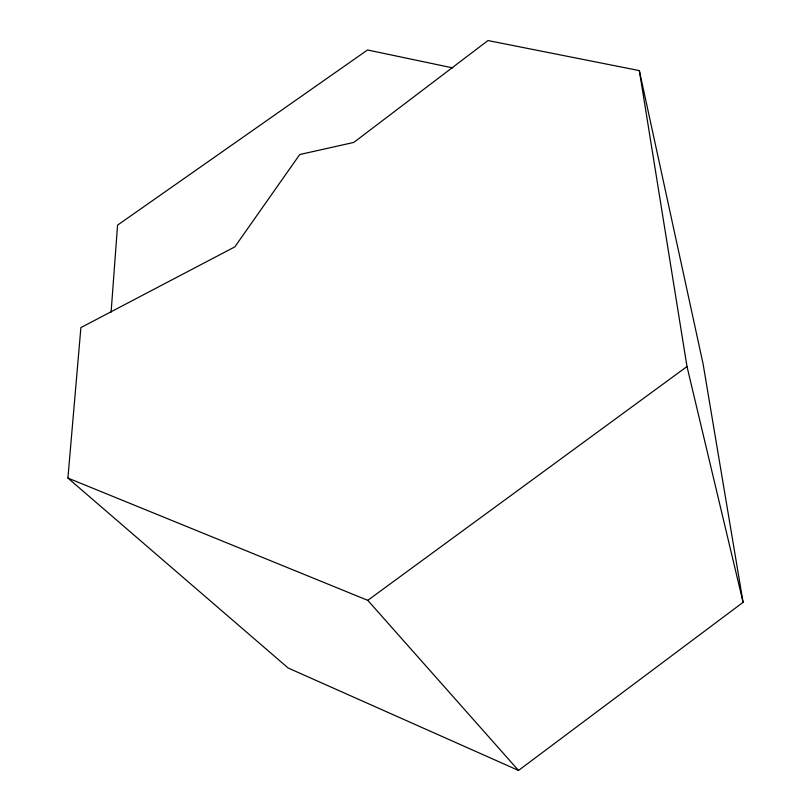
<?xml version="1.0" encoding="UTF-8"?>
<svg xmlns="http://www.w3.org/2000/svg" width="811" height="811" viewBox="0 0 811 811"><rect width="100%" height="100%" fill="white"/><g stroke="black" fill="none" stroke-linecap="round" stroke-linejoin="round"><path stroke-width="1.22" d="M111.097 312.134L117.565 225.134L367.525 49.968L452.731 67.901M67.911 478.074L80.887 327.593L234.805 246.889L299.746 154.526L353.799 142.422L487.979 40.55L639.332 70.598L703.086 363.906L743.089 602.33L518.523 770.45L288.148 668.011L67.911 478.074L367.778 600.343L518.523 770.45M367.778 600.343L686.998 366.552L639.332 70.598M686.998 366.552L743.089 602.33"/></g></svg>
